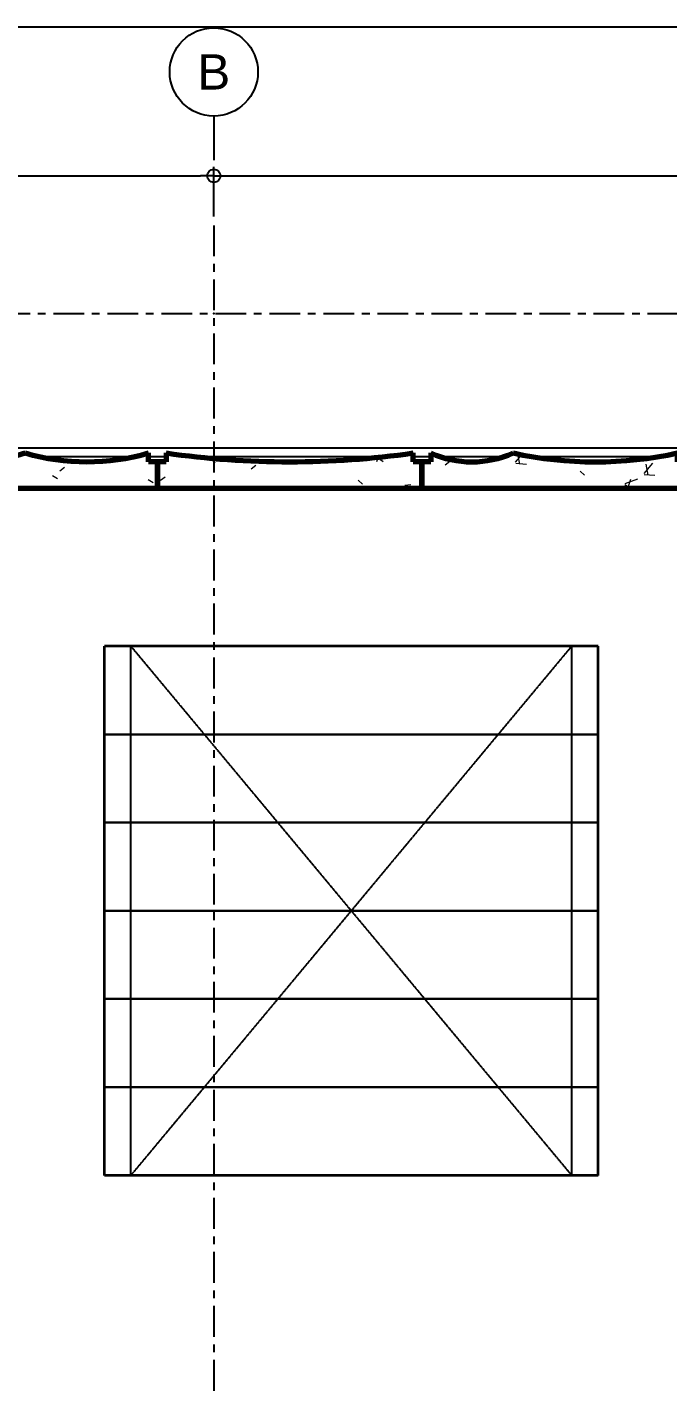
# Model space of a CAD drawing. Header units: millimetres. Extents: x -1379 to 1385823, y -4884429 to 548763.
# Drawn here: x 409531 to 413164, y -2370273 to -2362577 of the extents above; entities that cross this region are included whole.
import ezdxf
from ezdxf.enums import TextEntityAlignment as Align

# ---------------------------------------------------------------- set-up
doc = ezdxf.new("R2010")
doc.units = ezdxf.units.MM
for name, pattern in [('CENTER', [50.8, 31.75, -6.35, 6.35, -6.35]), ('HIDDEN', [0.375, 0.25, -0.125]), ('TA_GL_000.70000', [1.925, 0.7, -0.175, 0.175, -0.175, 0.7])]:
    doc.linetypes.add(name, pattern=pattern)
for name, color, linetype in [('000 - 0_SYM_DWG_GRID-BUBBLE_MAIN_COLOR_6', 7, 'Continuous'), ('000 - 0_SYM_DWG_GRIDLINE_MAIN_COLOR_251', 7, 'Continuous'), ('000 - 0_SYM_DWG_HIDDENlINE_MAIN_COLOR_251', 7, 'HIDDEN'), ('000 - 0_SYM_DWG_SLOPE-SYM_TEXT_COLOR_3', 7, 'Continuous'), ('000 - D I M', 7, 'Continuous'), ('000 - EXISTING_BUILDING_MAIN_COLOR_251', 7, 'Continuous'), ('000 - EXISTING_PRECAST_MAIN_COLOR_1', 7, 'Continuous'), ('000 - GRID', 7, 'CENTER')]:
    doc.layers.add(name, color=color, linetype=linetype)
doc.styles.add('ARIAL', font='arial.ttf')
doc.styles.add('FAMELINE_FOR_CKST', font='arial.ttf')
doc.styles.add('TA', font='', dxfattribs={"height": 4.5})
doc.styles.get('TA').set_extended_font_data('Cordia New')
doc.dimstyles.new('FAMELINE-CKST_C-C', dxfattribs={"dimtxt": 0.3, "dimasz": 0.15, "dimexe": 0.1, "dimexo": 0.1, "dimgap": 0.05, "dimtad": 1, "dimzin": 0, "dimdsep": 46, "dimtxsty": 'FAMELINE_FOR_CKST', "dimblk": 'ORIGIN', "dimblk1": 'ORIGIN', "dimblk2": 'ORIGIN', "dimsah": 1, "dimcen": 0.1, "dimdle": 0.1, "dimclrd": 7, "dimclre": 7, "dimclrt": 7, "dimadec": 0, "dimazin": 0, "dimtfac": 1, "dimtix": 1, "dimtmove": 2, "dimatfit": 3, "dimfxl": 1, "dimtolj": 1, "dimtzin": 0, "dimlwd": -1, "dimlwe": -1, "dimarcsym": 0})

# ---------------------------------------------------------------- blocks, each defined once
blk = doc.blocks.new('A$Cc55aeaab')
at = {"color": 7}
blk.add_lwpolyline([(0, -400), (775, -400), (775, 0), (0, 0)], close=True, dxfattribs=at)
blk = doc.blocks.new('DPA_AC-FLR - A51_3000x2500_500mm-5662247-IV01 - EGRESS LEVEL PLAN')
at = {"layer": '000 - EXISTING_BUILDING_MAIN_COLOR_251', "color": 7}
for p, q in [((-1550, 1350), (-1550, -1450)), ((-1050, 1350), (-1550, 1350)), ((-1550, 1350), (-1050, 1350)), ((-1550, -1450), (-1550, 1350)), ((-1050, 1350), (-1050, -1450)), ((-550, 1350), (-1050, 1350)), ((-1050, 1350), (-550, 1350)), ((-1050, -1450), (-1050, 1350)), ((-1050, -1450), (-1050, 1350)), ((-1050, 1350), (-1050, -1450)), ((-550, 1350), (-550, -1450)), ((-50, 1350), (-550, 1350)), ((-550, 1350), (-50, 1350)), ((-550, -1450), (-550, 1350)), ((-550, -1450), (-550, 1350)), ((-550, 1350), (-550, -1450)), ((-50, 1350), (-50, -1450)), ((450, 1350), (-50, 1350)), ((-50, 1350), (450, 1350)), ((-50, -1450), (-50, 1350)), ((-50, -1450), (-50, 1350)), ((-50, 1350), (-50, -1450)), ((450, 1350), (450, -1450)), ((950, 1350), (450, 1350)), ((450, 1350), (950, 1350)), ((450, -1450), (450, 1350)), ((450, -1450), (450, 1350)), ((450, 1350), (450, -1450)), ((950, 1350), (950, -1450)), ((1450, 1350), (950, 1350)), ((950, 1350), (1450, 1350)), ((950, -1450), (950, 1350)), ((950, -1450), (950, 1350)), ((950, 1350), (950, -1450)), ((1450, -1450), (1450, 1350)), ((1450, 1350), (1450, -1450)), ((-1550, 1200), (1450, 1200)), ((-1550, -1300), (1450, -1300)), ((-1550, -1450), (-1050, -1450)), ((-1050, -1450), (-1550, -1450)), ((-1050, -1450), (-550, -1450)), ((-550, -1450), (-1050, -1450)), ((-550, -1450), (-50, -1450)), ((-50, -1450), (-550, -1450)), ((-50, -1450), (450, -1450)), ((450, -1450), (-50, -1450)), ((450, -1450), (950, -1450)), ((950, -1450), (450, -1450)), ((950, -1450), (1450, -1450)), ((1450, -1450), (950, -1450))]:
    blk.add_line(p, q, dxfattribs=at)
at = {"layer": '000 - EXISTING_BUILDING_MAIN_COLOR_251', "color": 7, "lineweight": 35}
for p, q in [((-1550, 1350), (1450, 1350)), ((-1550, -1450), (-1550, 1350)), ((1450, -1450), (1450, 1350)), ((-1550, -1450), (1450, -1450))]:
    blk.add_line(p, q, dxfattribs=at)
blk = doc.blocks.new('DPA_Curved type B 1 - Curved Type B-V42-IV01 - EGRESS LEVEL PLAN')
at = {"layer": '000 - EXISTING_PRECAST_MAIN_COLOR_1', "lineweight": 9}
h = blk.add_hatch(dxfattribs=at)
h.set_pattern_fill('FP_34', style=0, pattern_type=2)
h.set_pattern_definition([(50, (-222899, 2307417), (728.7365, -63.75582), [76.2, -838.2]), (355, (-222899, 2307417), (-140.97162, 764.2276), [60.96, -670.56]), (100.451, (-222838.26, 2307411.7), (587.77, 700.46675), [64.76, -712.36]), (46.184, (-222899, 2307620.2), (1084.31624, -168.17096), [114.3, -1257.3]), (96.636, (-222808.6, 2307606.2), (949.6099, 989.70985), [97.14, -1068.54]), (351.184, (-222899, 2307620.2), (949.62055, 989.70115), [91.44, -1005.84]), (21, (-222797.4, 2307569.4), (606.45787, -409.06057), [76.2, -838.2]), (326, (-222797.4, 2307569.4), (247.20834, 736.75292), [60.96, -670.56]), (71.451, (-222746.85, 2307535.3), (853.66825, 327.68547), [64.76, -712.36]), (37.5, (-222899, 2307417), (12.354693, 338.22012), [33.528, -628.904, 33.528, -1320.292]), (37.5, (-222899, 2307417), (12.354693, 338.22012), [-695.96, -647.192, 33.528, -639.572]), (7.5, (-222899, 2307417), (267.278874, 400.722127), [33.528, -354.584, 33.528, -870.204]), (7.5, (-222899, 2307417), (267.278874, 400.722127), [-421.64, -613.664, 33.528, -223.012]), (327.5, (-223125.56, 2307417), (542.36333, -22.915345), [33.528, -220.472, 33.528, -1810.512]), (327.5, (-223125.56, 2307417), (542.36333, -22.915345), [-287.528, -758.952, 33.528, -1018.032]), (317.5, (-223227.16, 2307417), (592.51696, 101.70711), [33.528, -296.672, 33.528, -1239.52]), (317.5, (-223227.16, 2307417), (592.51696, 101.70711), [-363.728, -492.76, 33.528, -713.232])])
h.paths.add_polyline_path([(750, 0), (750, 150), (700, 150), (700, 200), (584.8, 172.3), (468.1, 155.6), (350, 150), (231.9, 155.6), (114.9, 172.3), (0, 200), (-114.9, 172.3), (-235.1, 155.4), (-350, 150), (-468.1, 155.6), (-585.1, 172.3), (-700, 200), (-700, 150), (-750, 150), (-750, 0), (450, 0)])
at = {"layer": '000 - EXISTING_PRECAST_MAIN_COLOR_1', "color": 7, "lineweight": 70}
for p, q in [((-700, 200), (-700, 150)), ((700, 150), (700, 200)), ((-700, 150), (-750, 150)), ((-750, 150), (-750, 0)), ((750, 150), (700, 150)), ((750, 0), (750, 150)), ((-750, 0), (750, 0))]:
    blk.add_line(p, q, dxfattribs=at)
for centre in [(-350, 1400), (350, 1400)]:
    blk.add_arc(centre, 1250, 253.74023, 286.25977, dxfattribs=at)
blk = doc.blocks.new('DPA_Curved type A 1 - Curved Type A-V43-IV01 - EGRESS LEVEL PLAN')
at = {"layer": '000 - EXISTING_PRECAST_MAIN_COLOR_1', "lineweight": 9}
h = blk.add_hatch(dxfattribs=at)
h.set_pattern_fill('FP_35', style=0, pattern_type=2)
h.set_pattern_definition([(50, (-224399, 2307417), (728.7365, -63.75582), [76.2, -838.2]), (355, (-224399, 2307417), (-140.97162, 764.2276), [60.96, -670.56]), (100.451, (-224338.26, 2307411.7), (587.77, 700.46675), [64.76, -712.36]), (46.184, (-224399, 2307620.2), (1084.31624, -168.17096), [114.3, -1257.3]), (96.636, (-224308.6, 2307606.2), (949.6099, 989.70985), [97.14, -1068.54]), (351.184, (-224399, 2307620.2), (949.62055, 989.70115), [91.44, -1005.84]), (21, (-224297.4, 2307569.4), (606.45787, -409.06057), [76.2, -838.2]), (326, (-224297.4, 2307569.4), (247.20834, 736.75292), [60.96, -670.56]), (71.451, (-224246.85, 2307535.3), (853.66825, 327.68547), [64.76, -712.36]), (37.5, (-224399, 2307417), (12.354693, 338.22012), [33.528, -628.904, 33.528, -1320.292]), (37.5, (-224399, 2307417), (12.354693, 338.22012), [-695.96, -647.192, 33.528, -639.572]), (7.5, (-224399, 2307417), (267.278874, 400.722127), [33.528, -354.584, 33.528, -870.204]), (7.5, (-224399, 2307417), (267.278874, 400.722127), [-421.64, -613.664, 33.528, -223.012]), (327.5, (-224625.56, 2307417), (542.36333, -22.915345), [33.528, -220.472, 33.528, -1810.512]), (327.5, (-224625.56, 2307417), (542.36333, -22.915345), [-287.528, -758.952, 33.528, -1018.032]), (317.5, (-224727.16, 2307417), (592.51696, 101.70711), [33.528, -296.672, 33.528, -1239.52]), (317.5, (-224727.16, 2307417), (592.51696, 101.70711), [-363.728, -492.76, 33.528, -713.232])])
h.paths.add_polyline_path([(-750, 0), (750, 0), (750, 150), (700, 150), (700, 200), (466.4, 172.2), (234, 155.6), (0, 150), (-234, 155.6), (-467.5, 172.3), (-700, 200), (-700, 150), (-750, 150), (-750, 131.1)])
at = {"layer": '000 - EXISTING_PRECAST_MAIN_COLOR_1', "color": 7, "lineweight": 70}
for p, q in [((-700, 200), (-700, 150)), ((700, 150), (700, 200)), ((-700, 150), (-750, 150)), ((-750, 150), (-750, 0)), ((750, 150), (700, 150)), ((750, 0), (750, 150)), ((-750, 0), (750, 0))]:
    blk.add_line(p, q, dxfattribs=at)
blk.add_arc((0, 5078.8), 4928.8, 261.83504, 278.16496, dxfattribs=at)
blk = doc.blocks.new('DPA_Curved type C_Left 1 - Curved Type C_Left-V44-IV01 - EGRESS LEVEL PLAN')
at = {"layer": '000 - EXISTING_PRECAST_MAIN_COLOR_1', "lineweight": 9}
h = blk.add_hatch(dxfattribs=at)
h.set_pattern_fill('FP_36', style=0, pattern_type=2)
h.set_pattern_definition([(50, (-225899, 2307417), (728.7365, -63.75582), [76.2, -838.2]), (355, (-225899, 2307417), (-140.97162, 764.2276), [60.96, -670.56]), (100.451, (-225838.26, 2307411.7), (587.77, 700.46675), [64.76, -712.36]), (46.184, (-225899, 2307620.2), (1084.31624, -168.17096), [114.3, -1257.3]), (96.636, (-225808.6, 2307606.2), (949.6099, 989.70985), [97.14, -1068.54]), (351.184, (-225899, 2307620.2), (949.62055, 989.70115), [91.44, -1005.84]), (21, (-225797.4, 2307569.4), (606.45787, -409.06057), [76.2, -838.2]), (326, (-225797.4, 2307569.4), (247.20834, 736.75292), [60.96, -670.56]), (71.451, (-225746.85, 2307535.3), (853.66825, 327.68547), [64.76, -712.36]), (37.5, (-225899, 2307417), (12.354693, 338.22012), [33.528, -628.904, 33.528, -1320.292]), (37.5, (-225899, 2307417), (12.354693, 338.22012), [-695.96, -647.192, 33.528, -639.572]), (7.5, (-225899, 2307417), (267.278874, 400.722127), [33.528, -354.584, 33.528, -870.204]), (7.5, (-225899, 2307417), (267.278874, 400.722127), [-421.64, -613.664, 33.528, -223.012]), (327.5, (-226125.56, 2307417), (542.36333, -22.915345), [33.528, -220.472, 33.528, -1810.512]), (327.5, (-226125.56, 2307417), (542.36333, -22.915345), [-287.528, -758.952, 33.528, -1018.032]), (317.5, (-226227.16, 2307417), (592.51696, 101.70711), [33.528, -296.672, 33.528, -1239.52]), (317.5, (-226227.16, 2307417), (592.51696, 101.70711), [-363.728, -492.76, 33.528, -713.232])])
h.paths.add_polyline_path([(-750, 0), (750, 0), (750, 150), (700, 150), (700, 200), (545.8, 172.2), (390, 155.4), (233.3, 149.8), (75.3, 155.6), (-79.1, 172.2), (-233.3, 200), (-309.1, 172.2), (-387.3, 155.4), (-469.7, 150), (-547.1, 155.6), (-624.9, 172.3), (-700, 200), (-700, 150), (-750, 150), (-750, 129.8)])
at = {"layer": '000 - EXISTING_PRECAST_MAIN_COLOR_1', "color": 7, "lineweight": 70}
for p, q in [((-700, 200), (-700, 150)), ((700, 150), (700, 200)), ((-700, 150), (-750, 150)), ((-750, 150), (-750, 0)), ((750, 150), (700, 150)), ((750, 0), (750, 150)), ((-750, 0), (750, 0))]:
    blk.add_line(p, q, dxfattribs=at)
for centre, radius, start, end in [((-466.7, 717.5), 567.7, 245.72937, 294.27063), ((233.3, 2346.1), 2196.2, 257.73193, 282.26807)]:
    blk.add_arc(centre, radius, start, end, dxfattribs=at)
blk = doc.blocks.new('A$Cc52987c4')
at = {"layer": '000 - 0_SYM_DWG_HIDDENlINE_MAIN_COLOR_251', "color": 7}
for p, q in [((10015, -4885), (7515, -1885)), ((7518.3, -4881.1), (10015, -1885))]:
    blk.add_line(p, q, dxfattribs=at)
at = {"layer": '000 - EXISTING_BUILDING_MAIN_COLOR_251', "color": 7}
for p, q in [((135, -760), (16695, -760)), ((6998, -810), (7532, -810)), ((7615, -810), (7715, -810)), ((7882.6, -810), (8947.4, -810)), ((9115, -810), (9215, -810)), ((9269.3, -810), (9627.4, -810)), ((9792.6, -810), (10504.1, -810)), ((12275, -990), (5625, -990)), ((7365, -1885), (10165, -1885)), ((7365, -4885), (7365, -1885)), ((10165, -1885), (10165, -4885)), ((10165, -4885), (7365, -4885))]:
    blk.add_line(p, q, dxfattribs=at)
at = {"layer": '000 - EXISTING_BUILDING_MAIN_COLOR_251', "color": 7, "rotation": 90}
blk.add_blockref('DPA_AC-FLR - A51_3000x2500_500mm-5662247-IV01 - EGRESS LEVEL PLAN', (8715, -3335), dxfattribs=at)
at = {"layer": '000 - EXISTING_PRECAST_MAIN_COLOR_1', "color": 7}
for name, p in [('DPA_Curved type B 1 - Curved Type B-V42-IV01 - EGRESS LEVEL PLAN', (6915, -990)), ('DPA_Curved type A 1 - Curved Type A-V43-IV01 - EGRESS LEVEL PLAN', (8415, -990)), ('DPA_Curved type C_Left 1 - Curved Type C_Left-V44-IV01 - EGRESS LEVEL PLAN', (9915, -990))]:
    blk.add_blockref(name, p, dxfattribs=at)
blk = doc.blocks.new('*U1927')
at = {"layer": '000 - 0_SYM_DWG_GRID-BUBBLE_MAIN_COLOR_6', "color": 7}
blk.add_line((22.4, 0), (17.4, 0), dxfattribs=at)
blk.add_circle((27.4, 0), 5, dxfattribs=at)
at = {"layer": '000 - 0_SYM_DWG_GRIDLINE_MAIN_COLOR_251', "color": 7, "linetype": 'ByBlock', "ltscale": 5}
blk.add_line((10, 0), (-321.4, 0), dxfattribs=at)
at = {"layer": '000 - 0_SYM_DWG_GRIDLINE_MAIN_COLOR_251', "color": 7}
blk.add_point((0, 0), dxfattribs=at)
at = {"color": 7, "style": 'TA', "flags": 1}
blk.add_attdef('LOCATION', (6, -6), '', height=4.5, rotation=270, dxfattribs=at)
at = {"layer": '000 - 0_SYM_DWG_SLOPE-SYM_TEXT_COLOR_3', "color": 7, "style": 'ARIAL'}
blk.add_attdef('GRID-HEAD', text='', height=4, rotation=270, dxfattribs=at).set_placement((27.4, 0), align=Align.MIDDLE_CENTER)
blk = doc.blocks.new('*U1925')
at = {"layer": '000 - 0_SYM_DWG_GRIDLINE_MAIN_COLOR_251', "color": 7, "linetype": 'ByBlock', "ltscale": 5}
blk.add_line((30, 0), (-408.5, 0), dxfattribs=at)
at = {"color": 7, "style": 'TA', "flags": 1}
blk.add_attdef('LOCATION', (6, -6), '', height=4.5, rotation=270, dxfattribs=at)
at = {"layer": '000 - 0_SYM_DWG_SLOPE-SYM_TEXT_COLOR_3', "color": 7, "style": 'ARIAL'}
blk.add_attdef('GRID-HEAD', text='', height=4, rotation=180, dxfattribs=at).set_placement((50, 0), align=Align.MIDDLE_CENTER)
blk = doc.blocks.new('_Origin')
at = {"color": 7, "linetype": 'ByBlock', "lineweight": -2}
blk.add_line((0, 0), (-1, 0), dxfattribs=at)
blk.add_circle((0, 0), 0.5, dxfattribs=at)
blk = doc.blocks.new('*D2263')
at = {"layer": '000 - D I M', "color": 7, "transparency": 16777216}
for p, q in [((0, 550), (0, 831.2)), ((75, 781.2), (7910, 781.2)), ((7985, 550), (7985, 831.2))]:
    blk.add_line(p, q, dxfattribs=at)
at = {"layer": 'Defpoints', "color": 7, "transparency": 16777216}
for p in [(7985, 781.2), (0, 500), (7985, 500)]:
    blk.add_point(p, dxfattribs=at)
at = {"layer": '000 - D I M', "color": 7, "transparency": 16777216, "xscale": 75, "yscale": 75, "zscale": 75, "rotation": 180}
blk.add_blockref('_Origin', (0, 781.2), dxfattribs=at)
at = {"layer": '000 - D I M', "color": 7, "transparency": 16777216, "xscale": 75, "yscale": 75, "zscale": 75}
blk.add_blockref('_Origin', (7985, 781.2), dxfattribs=at)
at = {"layer": '000 - D I M', "color": 7, "transparency": 16777216, "insert": (3992.5, 882.8), "char_height": 150, "attachment_point": 5, "style": 'FAMELINE_FOR_CKST'}
blk.add_mtext('\\A1;7985', dxfattribs=at)
blk = doc.blocks.new('*D2266')
at = {"layer": '000 - D I M', "color": 7, "transparency": 16777216}
for p, q in [((7985, 550), (7985, 831.2)), ((8060, 781.2), (18850, 781.2)), ((18925, 550), (18925, 831.2))]:
    blk.add_line(p, q, dxfattribs=at)
at = {"layer": 'Defpoints', "color": 7, "transparency": 16777216}
for p in [(18925, 781.2), (7985, 500), (18925, 500)]:
    blk.add_point(p, dxfattribs=at)
at = {"layer": '000 - D I M', "color": 7, "transparency": 16777216, "xscale": 75, "yscale": 75, "zscale": 75, "rotation": 180}
blk.add_blockref('_Origin', (7985, 781.2), dxfattribs=at)
at = {"layer": '000 - D I M', "color": 7, "transparency": 16777216, "xscale": 75, "yscale": 75, "zscale": 75}
blk.add_blockref('_Origin', (18925, 781.2), dxfattribs=at)
at = {"layer": '000 - D I M', "color": 7, "transparency": 16777216, "insert": (13455, 882.8), "char_height": 150, "attachment_point": 5, "style": 'FAMELINE_FOR_CKST'}
blk.add_mtext('\\A1;10940', dxfattribs=at)
blk = doc.blocks.new('C-1-IV01_REV00_20260614-171844_LOPF_DIMS')
at = {"layer": '000 - GRID', "color": 7, "linetype": 'TA_GL_000.70000', "xscale": 50.00000000000007, "yscale": 50.00000000000007, "zscale": 50.00000000000007, "rotation": 90}
blk.add_blockref('*U1927', (7985, 0), dxfattribs=at).add_auto_attribs({'GRID-HEAD': 'B'})
at = {"layer": '000 - GRID', "color": 7, "linetype": 'TA_GL_000.70000', "xscale": 50.00000000000004, "yscale": 50.00000000000004, "zscale": 50.00000000000004, "rotation": 180}
blk.add_blockref('*U1925', (0, 0), dxfattribs=at)
at = {"layer": '000 - D I M', "color": 7}
for base, p1, p2, picture, middle in [((7985, 781.2), (0, 500), (7985, 500), '*D2263', (3992.5, 882.8)), ((18925, 781.2), (7985, 500), (18925, 500), '*D2266', (13455, 882.8))]:
    dim = blk.add_linear_dim(base=base, p1=p1, p2=p2, angle=180, dimstyle='FAMELINE-CKST_C-C', override={"dimscale": 500, "dimdec": 0, "dimlfac": 1, "dimclrd": 7, "dimclre": 7, "dimclrt": 7}, dxfattribs=at)
    dim.commit()
    dim.dimension.update_dxf_attribs({"geometry": picture, "text_midpoint": middle})

msp = doc.modelspace()

# ---------------------------------------------------------------- block references
at = {"color": 7, "xscale": 50, "yscale": 50, "zscale": 50}
msp.add_blockref('A$Cc55aeaab', (393796.4, -2362576.9), dxfattribs=at)
at = {"color": 7}
for name in ['C-1-IV01_REV00_20260614-171844_LOPF_DIMS', 'A$Cc52987c4']:
    msp.add_blockref(name, (402604.3, -2364200.6), dxfattribs=at)

doc.saveas('drawing.dxf')
